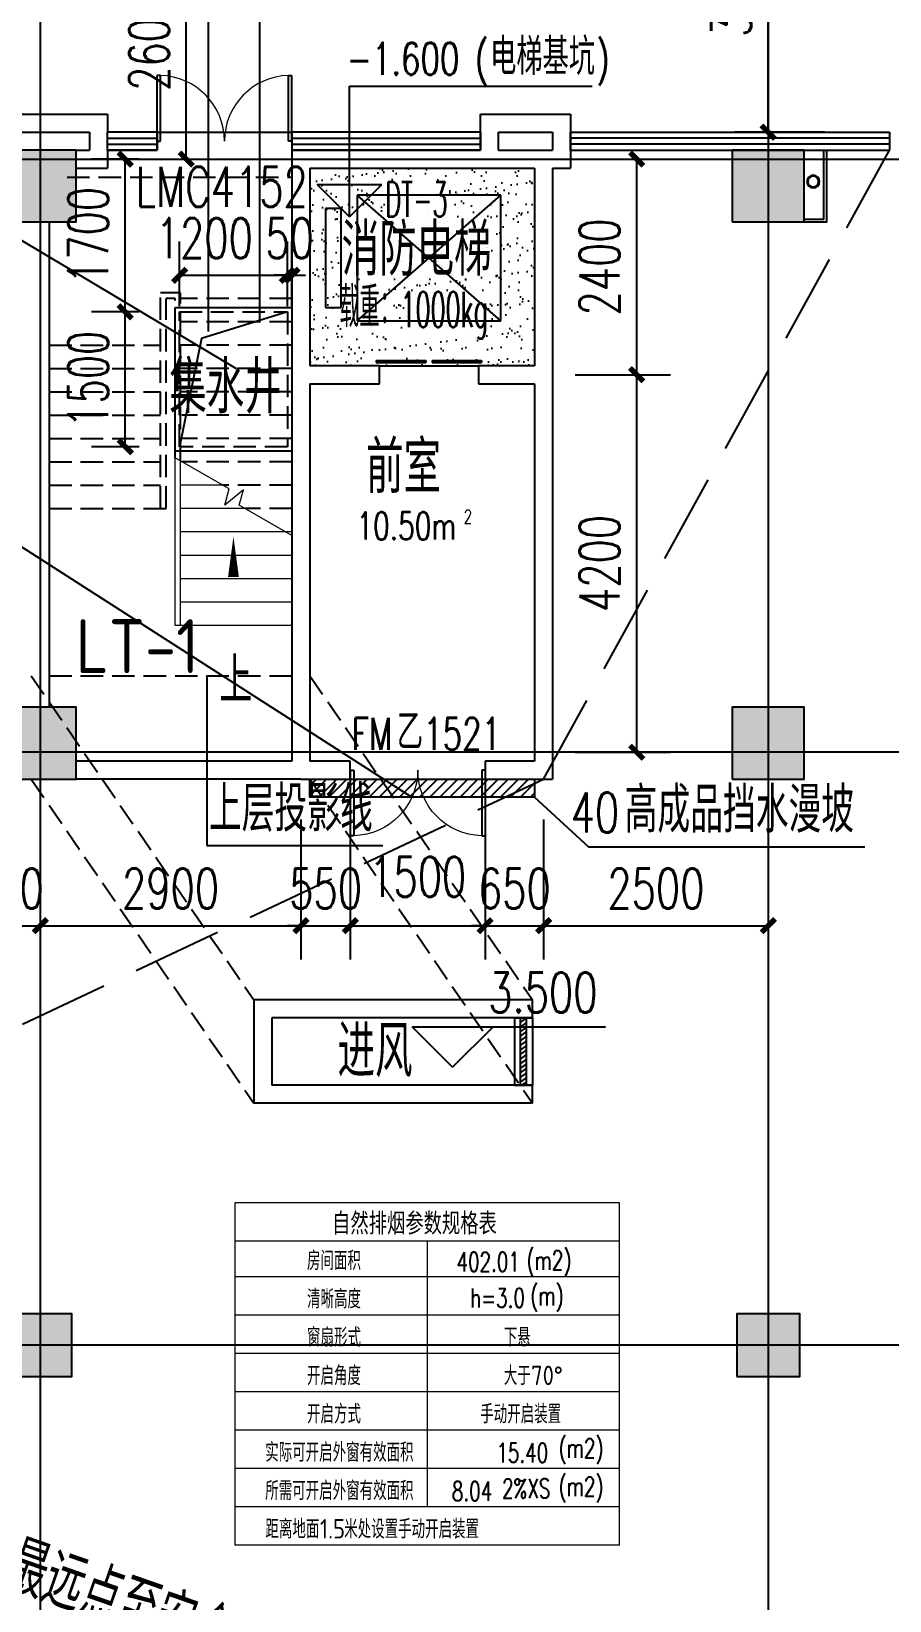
# Model space of a CAD drawing. Extents: x 1738711 to 2346805, y 1189731 to 2516152.
# Drawn here: x 1958894 to 1968442, y 1590683 to 1608147 of the extents above; entities that cross this region are included whole.
import ezdxf

# ---------------------------------------------------------------- set-up
doc = ezdxf.new("R2010")
doc.units = 0
doc.header["$LTSCALE"] = 1000
doc.header["$MEASUREMENT"] = 0
doc.linetypes.add('DASH', pattern=[0.35, 0.25, -0.1])
doc.linetypes.add('复件 140224通州运河二期售楼部条件图_t3$0$X-ME SHAFT SH$0$X-B2$0$WATER_LINE', pattern=[0])
for name, color, linetype, lineweight in [('_0', 7, 'Continuous', 25), ('H_Z', 4, 'Continuous', 13), ('STAIR', 2, 'Continuous', 5)]:
    doc.layers.add(name, color=color, linetype=linetype, lineweight=lineweight)
for name, color, linetype in [('AR-TEXT', 7, 'Continuous'), ('COLUMN', 9, 'Continuous'), ('DIM_ELEV', 3, 'Continuous'), ('DIM_IDEN', 3, 'Continuous'), ('DIM_LEAD', 3, 'Continuous'), ('DIM_SYMB', 3, 'Continuous'), ('DOTE', 1, 'Continuous'), ('EVTR', 2, 'Continuous'), ('LATRINE', 6, 'Continuous'), ('PUB_DIM', 3, 'Continuous'), ('PUB_HATCH', 8, 'Continuous'), ('PUB_TEXT', 7, 'Continuous'), ('SPACE_ALL', 1, 'Continuous'), ('WALL', 40, 'Continuous'), ('WINDOW', 144, 'Continuous'), ('WINDOW_TEXT', 7, 'Continuous'), ('YS', 6, 'Continuous'), ('修改位置', 6, 'Continuous'), ('疏散距离', 211, 'DASH'), ('看线', 8, 'Continuous'), ('面层', 6, 'Continuous')]:
    doc.layers.add(name, color=color, linetype=linetype)
doc.styles.add('_TCH_DIM', font='SIMPLEX', dxfattribs={"bigfont": 'GBCBIG'})
doc.styles.add('_TCH_DIM_T3', font='SIMPLEX', dxfattribs={"width": 0.705882, "bigfont": 'GBCBIG'})
doc.styles.add('_TCH_SPACE', font='SIMPLEX', dxfattribs={"height": 5, "bigfont": 'GBCBIG'})
doc.styles.add('_TCH_WINDOW', font='SIMPLEX', dxfattribs={"height": 3.5, "bigfont": 'GBCBIG'})
doc.styles.add('HZ', font='rs', dxfattribs={"bigfont": 'hztxt'})
doc.styles.get("Standard").update_dxf_attribs({"font": 'gbenor.shx', "bigfont": 'gbcbig.shx'})
doc.styles.add('黑体', font='simhei_0.ttf', dxfattribs={"width": 0.9})
doc.dimstyles.new('_TCH_ARCH&&150', dxfattribs={"dimtxt": 446.25, "dimasz": 150, "dimexe": 375, "dimexo": 450, "dimgap": 189.375, "dimtad": 1, "dimdec": 0, "dimzin": 0, "dimdsep": 46, "dimtxsty": '_TCH_DIM_T3', "dimblk": 'ARCHTICK', "dimcen": 0.09, "dimclrt": 7, "dimazin": 2, "dimtfac": 1, "dimtdec": 0, "dimtix": 1, "dimtmove": 2, "dimatfit": 3, "dimfxl": 1, "dimtolj": 1, "dimtzin": 0, "dimarcsym": 0})

# ---------------------------------------------------------------- blocks, each defined once
blk = doc.blocks.new('A$C68B42598')
at = {"layer": 'YS'}
for radius in [70, 60]:
    blk.add_circle((70, 70), radius, dxfattribs=at)
blk = doc.blocks.new('hreahaerheh')
at = {"layer": 'YS', "xscale": -1, "rotation": 180}
blk.add_blockref('A$C68B42598', (1957915, 1907879), dxfattribs=at)
blk = doc.blocks.new('hearherahreh')
at = {"layer": 'LATRINE'}
blk.add_lwpolyline([(1960492, 1605075), (1961792, 1605075), (1961792, 1603475), (1960492, 1603475)], close=True, dxfattribs=at)
at = {"layer": 'LATRINE', "linetype": 'DASH'}
blk.add_lwpolyline([(1960542, 1605025), (1961742, 1605025), (1961742, 1603525), (1960542, 1603525)], close=True, dxfattribs=at)
at = {"layer": '看线'}
blk.add_lwpolyline([(1961742, 1605025), (1960788, 1604730), (1960542, 1603525)], dxfattribs=at)
blk = doc.blocks.new('_ArchTick')
at = {"color": 0, "linetype": 'ByBlock', "const_width": 0.4}
blk.add_lwpolyline([(-0.5, -0.5), (0.5, 0.5)], dxfattribs=at)
blk = doc.blocks.new('*D1279')
at = {"layer": 'Defpoints', "color": 0, "transparency": 16777216}
for p in [(1961742, 1605432), (1960542, 1604638), (1961742, 1604638)]:
    blk.add_point(p, dxfattribs=at)
at = {"layer": 'PUB_DIM', "color": 0, "lineweight": -2, "transparency": 16777216}
for p, q in [((1960542, 1605088), (1960542, 1605807)), ((1961742, 1605088), (1961742, 1605807)), ((1960542, 1605432), (1961742, 1605432))]:
    blk.add_line(p, q, dxfattribs=at)
at = {"layer": 'PUB_DIM', "color": 0, "lineweight": -2, "transparency": 16777216, "xscale": 150, "yscale": 150, "zscale": 150, "rotation": 180}
blk.add_blockref('_ArchTick', (1960542, 1605432), dxfattribs=at)
at = {"layer": 'PUB_DIM', "color": 0, "lineweight": -2, "transparency": 16777216, "xscale": 150, "yscale": 150, "zscale": 150}
blk.add_blockref('_ArchTick', (1961742, 1605432), dxfattribs=at)
at = {"layer": 'PUB_DIM', "color": 7, "transparency": 16777216, "insert": (1960818, 1605845), "char_height": 446.2, "attachment_point": 5, "style": '_TCH_DIM_T3'}
blk.add_mtext('\\A1;1200', dxfattribs=at)
blk = doc.blocks.new('*D1280')
at = {"layer": 'Defpoints', "color": 0, "transparency": 16777216}
for p in [(1961792, 1605432), (1961742, 1604638), (1961792, 1604638)]:
    blk.add_point(p, dxfattribs=at)
at = {"layer": 'PUB_DIM', "color": 0, "lineweight": -2, "transparency": 16777216}
for p, q in [((1961742, 1605088), (1961742, 1605807)), ((1961792, 1605088), (1961792, 1605807)), ((1961742, 1605432), (1961592, 1605432)), ((1961742, 1605432), (1961792, 1605432)), ((1961792, 1605432), (1961942, 1605432))]:
    blk.add_line(p, q, dxfattribs=at)
at = {"layer": 'PUB_DIM', "color": 0, "lineweight": -2, "transparency": 16777216, "xscale": 150, "yscale": 150, "zscale": 150}
blk.add_blockref('_ArchTick', (1961742, 1605432), dxfattribs=at)
at = {"layer": 'PUB_DIM', "color": 0, "lineweight": -2, "transparency": 16777216, "xscale": 150, "yscale": 150, "zscale": 150, "rotation": 180}
blk.add_blockref('_ArchTick', (1961792, 1605432), dxfattribs=at)
at = {"layer": 'PUB_DIM', "color": 7, "transparency": 16777216, "insert": (1961767, 1605845), "char_height": 446.2, "attachment_point": 5, "style": '_TCH_DIM_T3'}
blk.add_mtext('\\A1;50', dxfattribs=at)
blk = doc.blocks.new('*D1281')
at = {"layer": 'Defpoints', "color": 0, "transparency": 16777216}
for p in [(1959938, 1605025), (1960542, 1605025), (1960542, 1603525)]:
    blk.add_point(p, dxfattribs=at)
at = {"layer": 'PUB_DIM', "color": 0, "lineweight": -2, "transparency": 16777216}
for p, q in [((1960092, 1605025), (1959563, 1605025)), ((1959938, 1603525), (1959938, 1605025)), ((1960092, 1603525), (1959563, 1603525))]:
    blk.add_line(p, q, dxfattribs=at)
at = {"layer": 'PUB_DIM', "color": 0, "lineweight": -2, "transparency": 16777216, "xscale": 150, "yscale": 150, "zscale": 150}
for p, rotation in [((1959938, 1605025), 90), ((1959938, 1603525), 270)]:
    blk.add_blockref('_ArchTick', p, dxfattribs=dict(at, rotation=rotation))
at = {"layer": 'PUB_DIM', "color": 7, "transparency": 16777216, "insert": (1959526, 1604275), "char_height": 446.2, "attachment_point": 5, "rotation": 90, "style": '_TCH_DIM_T3'}
blk.add_mtext('\\A1;1500', dxfattribs=at)
blk = doc.blocks.new('*D1282')
at = {"layer": 'Defpoints', "color": 0, "transparency": 16777216}
for p in [(1959938, 1606725), (1960542, 1606725), (1960542, 1605025)]:
    blk.add_point(p, dxfattribs=at)
at = {"layer": 'PUB_DIM', "color": 0, "lineweight": -2, "transparency": 16777216}
for p, q in [((1960092, 1606725), (1959563, 1606725)), ((1959938, 1605025), (1959938, 1606725)), ((1960092, 1605025), (1959563, 1605025))]:
    blk.add_line(p, q, dxfattribs=at)
at = {"layer": 'PUB_DIM', "color": 0, "lineweight": -2, "transparency": 16777216, "xscale": 150, "yscale": 150, "zscale": 150}
for p, rotation in [((1959938, 1606725), 90), ((1959938, 1605025), 270)]:
    blk.add_blockref('_ArchTick', p, dxfattribs=dict(at, rotation=rotation))
at = {"layer": 'PUB_DIM', "color": 7, "transparency": 16777216, "insert": (1959526, 1605875), "char_height": 446.2, "attachment_point": 5, "rotation": 90, "style": '_TCH_DIM_T3'}
blk.add_mtext('\\A1;1700', dxfattribs=at)
blk = doc.blocks.new('*D2394')
at = {"layer": 'Defpoints', "color": 0, "transparency": 16777216}
for p in [(1959642, 1609325), (1960617, 1609325), (1959642, 1606725)]:
    blk.add_point(p, dxfattribs=at)
at = {"layer": 'PUB_DIM', "color": 0, "lineweight": -2, "transparency": 16777216}
for p, q in [((1960092, 1609325), (1960992, 1609325)), ((1960617, 1606725), (1960617, 1609325)), ((1960092, 1606725), (1960992, 1606725))]:
    blk.add_line(p, q, dxfattribs=at)
at = {"layer": 'PUB_DIM', "color": 0, "lineweight": -2, "transparency": 16777216, "xscale": 150, "yscale": 150, "zscale": 150}
for p, rotation in [((1960617, 1609325), 90), ((1960617, 1606725), 270)]:
    blk.add_blockref('_ArchTick', p, dxfattribs=dict(at, rotation=rotation))
at = {"layer": 'PUB_DIM', "color": 7, "transparency": 16777216, "insert": (1960204, 1608025), "char_height": 446.2, "attachment_point": 5, "rotation": 90, "style": '_TCH_DIM_T3'}
blk.add_mtext('\\A1;2600', dxfattribs=at)
blk = doc.blocks.new('*D2652')
at = {"layer": 'Defpoints', "color": 0, "transparency": 16777216}
for p in [(1964492, 1604325), (1965628, 1604325), (1964492, 1600125)]:
    blk.add_point(p, dxfattribs=at)
at = {"layer": 'PUB_DIM', "color": 0, "lineweight": -2, "transparency": 16777216}
for p, q in [((1964942, 1604325), (1966003, 1604325)), ((1965628, 1600125), (1965628, 1604325)), ((1964942, 1600125), (1966003, 1600125))]:
    blk.add_line(p, q, dxfattribs=at)
at = {"layer": 'PUB_DIM', "color": 0, "lineweight": -2, "transparency": 16777216, "xscale": 150, "yscale": 150, "zscale": 150}
for p, rotation in [((1965628, 1604325), 90), ((1965628, 1600125), 270)]:
    blk.add_blockref('_ArchTick', p, dxfattribs=dict(at, rotation=rotation))
at = {"layer": 'PUB_DIM', "color": 7, "transparency": 16777216, "insert": (1965215, 1602225), "char_height": 446.2, "attachment_point": 5, "rotation": 90, "style": '_TCH_DIM_T3'}
blk.add_mtext('\\A1;4200', dxfattribs=at)
blk = doc.blocks.new('*D2653')
at = {"layer": 'Defpoints', "color": 0, "transparency": 16777216}
for p in [(1964492, 1606725), (1965628, 1606725), (1964492, 1604325)]:
    blk.add_point(p, dxfattribs=at)
at = {"layer": 'PUB_DIM', "color": 0, "lineweight": -2, "transparency": 16777216}
for p, q in [((1964942, 1606725), (1966003, 1606725)), ((1965628, 1604325), (1965628, 1606725)), ((1964942, 1604325), (1966003, 1604325))]:
    blk.add_line(p, q, dxfattribs=at)
at = {"layer": 'PUB_DIM', "color": 0, "lineweight": -2, "transparency": 16777216, "xscale": 150, "yscale": 150, "zscale": 150}
for p, rotation in [((1965628, 1606725), 90), ((1965628, 1604325), 270)]:
    blk.add_blockref('_ArchTick', p, dxfattribs=dict(at, rotation=rotation))
at = {"layer": 'PUB_DIM', "color": 7, "transparency": 16777216, "insert": (1965215, 1605525), "char_height": 446.2, "attachment_point": 5, "rotation": 90, "style": '_TCH_DIM_T3'}
blk.add_mtext('\\A1;2400', dxfattribs=at)
blk = doc.blocks.new('*D2666')
at = {"layer": 'Defpoints', "color": 0, "transparency": 16777216}
for p in [(1957992, 1599825), (1958992, 1599825), (1958992, 1598194)]:
    blk.add_point(p, dxfattribs=at)
at = {"layer": 'PUB_DIM', "color": 0, "lineweight": -2, "transparency": 16777216}
for p, q in [((1957992, 1599375), (1957992, 1597819)), ((1958992, 1599375), (1958992, 1597819)), ((1957992, 1598194), (1957842, 1598194)), ((1957992, 1598194), (1958992, 1598194)), ((1958992, 1598194), (1959142, 1598194))]:
    blk.add_line(p, q, dxfattribs=at)
at = {"layer": 'PUB_DIM', "color": 0, "lineweight": -2, "transparency": 16777216, "xscale": 150, "yscale": 150, "zscale": 150}
blk.add_blockref('_ArchTick', (1957992, 1598194), dxfattribs=at)
at = {"layer": 'PUB_DIM', "color": 0, "lineweight": -2, "transparency": 16777216, "xscale": 150, "yscale": 150, "zscale": 150, "rotation": 180}
blk.add_blockref('_ArchTick', (1958992, 1598194), dxfattribs=at)
at = {"layer": 'PUB_DIM', "color": 7, "transparency": 16777216, "insert": (1958492, 1598607), "char_height": 446.2, "attachment_point": 5, "style": '_TCH_DIM_T3'}
blk.add_mtext('\\A1;1000', dxfattribs=at)
blk = doc.blocks.new('*D2667')
at = {"layer": 'Defpoints', "color": 0, "transparency": 16777216}
for p in [(1958992, 1599825), (1961892, 1599825), (1961892, 1598194)]:
    blk.add_point(p, dxfattribs=at)
at = {"layer": 'PUB_DIM', "color": 0, "lineweight": -2, "transparency": 16777216}
for p, q in [((1958992, 1599375), (1958992, 1597819)), ((1961892, 1599375), (1961892, 1597819)), ((1958992, 1598194), (1961892, 1598194))]:
    blk.add_line(p, q, dxfattribs=at)
at = {"layer": 'PUB_DIM', "color": 0, "lineweight": -2, "transparency": 16777216, "xscale": 150, "yscale": 150, "zscale": 150, "rotation": 180}
blk.add_blockref('_ArchTick', (1958992, 1598194), dxfattribs=at)
at = {"layer": 'PUB_DIM', "color": 0, "lineweight": -2, "transparency": 16777216, "xscale": 150, "yscale": 150, "zscale": 150}
blk.add_blockref('_ArchTick', (1961892, 1598194), dxfattribs=at)
at = {"layer": 'PUB_DIM', "color": 7, "transparency": 16777216, "insert": (1960442, 1598607), "char_height": 446.2, "attachment_point": 5, "style": '_TCH_DIM_T3'}
blk.add_mtext('\\A1;2900', dxfattribs=at)
blk = doc.blocks.new('*D2668')
at = {"layer": 'Defpoints', "color": 0, "transparency": 16777216}
for p in [(1961892, 1599825), (1962442, 1599825), (1962442, 1598194)]:
    blk.add_point(p, dxfattribs=at)
at = {"layer": 'PUB_DIM', "color": 0, "lineweight": -2, "transparency": 16777216}
for p, q in [((1961892, 1599375), (1961892, 1597819)), ((1962442, 1599375), (1962442, 1597819)), ((1961892, 1598194), (1961742, 1598194)), ((1961892, 1598194), (1962442, 1598194)), ((1962442, 1598194), (1962592, 1598194))]:
    blk.add_line(p, q, dxfattribs=at)
at = {"layer": 'PUB_DIM', "color": 0, "lineweight": -2, "transparency": 16777216, "xscale": 150, "yscale": 150, "zscale": 150}
blk.add_blockref('_ArchTick', (1961892, 1598194), dxfattribs=at)
at = {"layer": 'PUB_DIM', "color": 0, "lineweight": -2, "transparency": 16777216, "xscale": 150, "yscale": 150, "zscale": 150, "rotation": 180}
blk.add_blockref('_ArchTick', (1962442, 1598194), dxfattribs=at)
at = {"layer": 'PUB_DIM', "color": 7, "transparency": 16777216, "insert": (1962167, 1598607), "char_height": 446.2, "attachment_point": 5, "style": '_TCH_DIM_T3'}
blk.add_mtext('\\A1;550', dxfattribs=at)
blk = doc.blocks.new('*D2669')
at = {"layer": 'Defpoints', "color": 0, "transparency": 16777216}
for p in [(1962442, 1599825), (1963942, 1599825), (1963942, 1598194)]:
    blk.add_point(p, dxfattribs=at)
at = {"layer": 'PUB_DIM', "color": 0, "lineweight": -2, "transparency": 16777216}
for p, q in [((1962442, 1599375), (1962442, 1597819)), ((1963942, 1599375), (1963942, 1597819)), ((1962442, 1598194), (1963942, 1598194))]:
    blk.add_line(p, q, dxfattribs=at)
at = {"layer": 'PUB_DIM', "color": 0, "lineweight": -2, "transparency": 16777216, "xscale": 150, "yscale": 150, "zscale": 150, "rotation": 180}
blk.add_blockref('_ArchTick', (1962442, 1598194), dxfattribs=at)
at = {"layer": 'PUB_DIM', "color": 0, "lineweight": -2, "transparency": 16777216, "xscale": 150, "yscale": 150, "zscale": 150}
blk.add_blockref('_ArchTick', (1963942, 1598194), dxfattribs=at)
at = {"layer": 'PUB_DIM', "color": 7, "transparency": 16777216, "insert": (1963192, 1598738), "char_height": 446.2, "attachment_point": 5, "style": '_TCH_DIM_T3'}
blk.add_mtext('\\A1;1500', dxfattribs=at)
blk = doc.blocks.new('*D2670')
at = {"layer": 'Defpoints', "color": 0, "transparency": 16777216}
for p in [(1963942, 1599825), (1964592, 1599825), (1964592, 1598194)]:
    blk.add_point(p, dxfattribs=at)
at = {"layer": 'PUB_DIM', "color": 0, "lineweight": -2, "transparency": 16777216}
for p, q in [((1963942, 1599375), (1963942, 1597819)), ((1964592, 1599375), (1964592, 1597819)), ((1963942, 1598194), (1963792, 1598194)), ((1963942, 1598194), (1964592, 1598194)), ((1964592, 1598194), (1964742, 1598194))]:
    blk.add_line(p, q, dxfattribs=at)
at = {"layer": 'PUB_DIM', "color": 0, "lineweight": -2, "transparency": 16777216, "xscale": 150, "yscale": 150, "zscale": 150}
blk.add_blockref('_ArchTick', (1963942, 1598194), dxfattribs=at)
at = {"layer": 'PUB_DIM', "color": 0, "lineweight": -2, "transparency": 16777216, "xscale": 150, "yscale": 150, "zscale": 150, "rotation": 180}
blk.add_blockref('_ArchTick', (1964592, 1598194), dxfattribs=at)
at = {"layer": 'PUB_DIM', "color": 7, "transparency": 16777216, "insert": (1964267, 1598607), "char_height": 446.2, "attachment_point": 5, "style": '_TCH_DIM_T3'}
blk.add_mtext('\\A1;650', dxfattribs=at)
blk = doc.blocks.new('*D2671')
at = {"layer": 'Defpoints', "color": 0, "transparency": 16777216}
for p in [(1964592, 1599825), (1967092, 1599825), (1967092, 1598194)]:
    blk.add_point(p, dxfattribs=at)
at = {"layer": 'PUB_DIM', "color": 0, "lineweight": -2, "transparency": 16777216}
for p, q in [((1964592, 1599375), (1964592, 1597819)), ((1967092, 1599375), (1967092, 1597819)), ((1964592, 1598194), (1967092, 1598194))]:
    blk.add_line(p, q, dxfattribs=at)
at = {"layer": 'PUB_DIM', "color": 0, "lineweight": -2, "transparency": 16777216, "xscale": 150, "yscale": 150, "zscale": 150, "rotation": 180}
blk.add_blockref('_ArchTick', (1964592, 1598194), dxfattribs=at)
at = {"layer": 'PUB_DIM', "color": 0, "lineweight": -2, "transparency": 16777216, "xscale": 150, "yscale": 150, "zscale": 150}
blk.add_blockref('_ArchTick', (1967092, 1598194), dxfattribs=at)
at = {"layer": 'PUB_DIM', "color": 7, "transparency": 16777216, "insert": (1965842, 1598607), "char_height": 446.2, "attachment_point": 5, "style": '_TCH_DIM_T3'}
blk.add_mtext('\\A1;2500', dxfattribs=at)
blk = doc.blocks.new('*D3325')
at = {"layer": 'Defpoints', "color": 0, "transparency": 16777216}
for p in [(1967092, 1610225), (1968171, 1610225), (1968171, 1607025)]:
    blk.add_point(p, dxfattribs=at)
at = {"layer": 'PUB_DIM', "color": 0, "lineweight": -2, "transparency": 16777216}
for p, q in [((1967721, 1610225), (1966717, 1610225)), ((1967092, 1607025), (1967092, 1610225)), ((1967721, 1607025), (1966717, 1607025))]:
    blk.add_line(p, q, dxfattribs=at)
at = {"layer": 'PUB_DIM', "color": 0, "lineweight": -2, "transparency": 16777216, "xscale": 150, "yscale": 150, "zscale": 150}
for p, rotation in [((1967092, 1610225), 90), ((1967092, 1607025), 270)]:
    blk.add_blockref('_ArchTick', p, dxfattribs=dict(at, rotation=rotation))
at = {"layer": 'PUB_DIM', "color": 7, "transparency": 16777216, "insert": (1966679, 1608625), "char_height": 446.2, "attachment_point": 5, "rotation": 90, "style": '_TCH_DIM_T3'}
blk.add_mtext('\\A1;3200', dxfattribs=at)
blk = doc.blocks.new('_FZH')
blk.add_lwpolyline([(-0.5, -0.5), (0.5, -0.5), (0.5, 0.5), (-0.5, 0.5)], close=True)
at = {"layer": 'PUB_HATCH'}
blk.add_solid([(-0.5, -0.5), (0.5, -0.5), (-0.5, 0.5), (0.5, 0.5)], dxfattribs=at)
blk = doc.blocks.new('$TCHSYS$WIN2D')
for p, q in [((-0.5, 0.5), (0.5, 0.5)), ((-0.5, 0.5), (-0.5, -0.5)), ((0.5, 0.5), (0.5, -0.5)), ((0.5, 0.1667), (-0.5, 0.1667)), ((0.5, -0.1667), (-0.5, -0.1667)), ((-0.5, -0.5), (0.5, -0.5))]:
    blk.add_line(p, q)
blk = doc.blocks.new('$DorLib2D$00000002')
for p, q in [((-0.5, 0), (-0.5, 0.4875)), ((-0.475, 0.4875), (-0.5, 0.4875)), ((-0.475, 0), (-0.475, 0.4875)), ((0.475, 0), (0.475, 0.4875)), ((0.475, 0.4875), (0.5, 0.4875)), ((0.5, 0), (0.5, 0.4875)), ((-0.5, 0), (-0.475, 0)), ((0.5, 0), (0.475, 0))]:
    blk.add_line(p, q)
at = {"lineweight": 13}
for centre, start, end in [((-0.4875, 0), 0, 88.53072), ((0.4875, 0), 91.46928, 180)]:
    blk.add_arc(centre, 0.4875, start, end, dxfattribs=at)
blk = doc.blocks.new('$DORLIB2D$00000127')
at = {"color": 0}
for points in [[(-0.533, 0.795), (-0.533, 0.69)], [(-0.033, 0.795), (-0.533, 0.795)], [(-0.033, 0.795), (-0.033, 0.69)], [(0.533, 0.795), (0.033, 0.795)], [(0.033, 0.795), (0.033, 0.69)], [(0.533, 0.795), (0.533, 0.69)], [(-0.033, 0.69), (-0.533, 0.69)], [(0.533, 0.69), (0.033, 0.69)], [(0.5, 0.5), (-0.5, 0.5)]]:
    blk.add_lwpolyline(points, dxfattribs=at)
blk = doc.blocks.new('$WINLIB2D$00000039')
at = {"color": 0}
for points in [[(-0.5, 0.5), (-0.5, -0.5)], [(0.5, 0.5), (-0.5, 0.5)], [(0.5, -0.5), (0.5, 0.5)], [(-0.5, 0.167), (0.5, 0.167)], [(-0.452, -0.167), (-0.5, 0.084)], [(-0.384, -0.167), (-0.448, 0.167)], [(-0.316, -0.167), (-0.38, 0.167)], [(-0.248, -0.167), (-0.312, 0.167)], [(-0.18, -0.167), (-0.244, 0.167)], [(-0.112, -0.167), (-0.176, 0.167)], [(-0.044, -0.167), (-0.108, 0.167)], [(0.024, -0.167), (-0.04, 0.167)], [(0.092, -0.167), (0.028, 0.167)], [(0.16, -0.167), (0.096, 0.167)], [(0.228, -0.167), (0.164, 0.167)], [(0.296, -0.167), (0.232, 0.167)], [(0.364, -0.167), (0.3, 0.167)], [(0.432, -0.167), (0.368, 0.167)], [(0.5, -0.167), (0.436, 0.167)], [(-0.5, -0.167), (0.5, -0.167)], [(0.5, -0.5), (-0.5, -0.5)]]:
    blk.add_lwpolyline(points, dxfattribs=at)

msp = doc.modelspace()

# ---------------------------------------------------------------- hatches: boundary and pattern name
at = {"layer": '看线'}
h = msp.add_hatch(dxfattribs=at)
h.set_pattern_fill('碎沙', color=256, scale=100, style=0)
h.set_pattern_definition([(37.5, (0, 0), (-8.000156, 244.706619), [0, -193.04, 0, -215.9, 0, -206.375]), (7.5, (0, 0), (224.76164, 358.41255), [0, -104.14, 0, -173.99, 0, -66.675]), (327.5, (-156.2, 0), (395.496185, 0.718592), [0, -63.5, 0, -228.6, 0, -298.45]), (317.5, (-156.2, 0), (381.778226, 111.46466), [0, -31.75, 0, -149.86, 0, -171.45])])
h.paths.add_polyline_path([(1961991.9, 1606625.4), (1964491.9, 1606625.4), (1964491.9, 1604425.4), (1961991.9, 1604425.4)])
h = msp.add_hatch(dxfattribs=at)
h.set_pattern_fill('ANSI31', color=256, scale=50, style=0)
h.set_pattern_definition([(45, (0, 0), (-56.1266008, 56.1266008), [])])
h.paths.add_polyline_path([(1961991.9, 1599825.4), (1964491.9, 1599825.4), (1964491.9, 1599625.4), (1961991.9, 1599625.4)])

# ---------------------------------------------------------------- linework, layer by layer
at = {"layer": 'DIM_ELEV'}
for p, q in [((1962432.6, 1606084.3), (1962432.6, 1607536.9)), ((1962432.6, 1607536.9), (1965133.1, 1607536.9)), ((1962432.6, 1606084.3), (1962072.6, 1606444.3)), ((1962072.6, 1606444.3), (1962792.6, 1606444.3)), ((1962432.6, 1606084.3), (1962792.6, 1606444.3)), ((1963580.6, 1596619.6), (1963130.6, 1597069.6)), ((1963130.6, 1597069.6), (1965282.4, 1597069.6)), ((1963580.6, 1596619.6), (1964030.6, 1597069.6))]:
    msp.add_line(p, q, dxfattribs=at)
at = {"layer": 'DIM_IDEN'}
msp.add_line((1960865.5, 1604807.9), (1960865.5, 1615249.3), dxfattribs=at)
msp.add_lwpolyline([(1960865.5, 1604807.9, 1), (1960865.5, 1604807.9, 1)], format="xyb", close=True, dxfattribs=at)
at = {"layer": 'DIM_LEAD'}
for p, q in [((1961435.8, 1604915.4), (1961435.8, 1608926.7)), ((1960845.6, 1600975.4), (1960845.6, 1599085)), ((1964491.9, 1599625.4), (1965090.9, 1599072)), ((1960845.6, 1599085), (1962801.9, 1599085)), ((1965090.9, 1599072), (1968165, 1599072))]:
    msp.add_line(p, q, dxfattribs=at)
at = {"layer": 'DIM_SYMB'}
msp.add_lwpolyline([(1961141.9, 1601356.4, 0, 0, 0), (1961141.9, 1602526.4, 0, 120, 0), (1961141.9, 1602076.4, 0, 0, 0)], format="xyseb", dxfattribs=at)
at = {"layer": 'DOTE'}
for p, q in [((1958991.9, 1622149.3), (1958991.9, 1584457.1)), ((1967091.9, 1622149.3), (1967091.9, 1584457.1)), ((1919991.9, 1606725.4), (2001891.9, 1606725.4)), ((2001891.9, 1600125.4), (1919991.9, 1600125.4)), ((2001891.9, 1593525.4), (1919991.9, 1593525.4))]:
    msp.add_line(p, q, dxfattribs=at)
at = {"layer": 'EVTR', "linetype": '复件 140224通州运河二期售楼部条件图_t3$0$X-ME SHAFT SH$0$X-B2$0$WATER_LINE'}
for p, q in [((1964116.9, 1606325.4), (1962516.9, 1606325.4)), ((1962516.9, 1606325.4), (1962516.9, 1604925.4)), ((1962516.9, 1604925.4), (1964116.9, 1606325.4)), ((1964116.9, 1604925.4), (1962516.9, 1606325.4)), ((1964116.9, 1604925.4), (1964116.9, 1606325.4)), ((1962341.9, 1606175.4), (1962166.9, 1606175.4)), ((1962166.9, 1606175.4), (1962166.9, 1605075.4)), ((1962341.9, 1605075.4), (1962341.9, 1606175.4)), ((1962166.9, 1605075.4), (1962341.9, 1605075.4)), ((1962516.9, 1604925.4), (1964116.9, 1604925.4))]:
    msp.add_line(p, q, dxfattribs=at)
at = {"layer": 'H_Z'}
for p, q in [((1961158.3, 1595108.5), (1961158.3, 1591298.4)), ((1965437.4, 1595108.5), (1961158.3, 1595108.5)), ((1965437.4, 1591298.4), (1965437.4, 1595108.5)), ((1965437.4, 1594681.8), (1961158.3, 1594681.8)), ((1963297.8, 1594681.8), (1963297.8, 1591725.1)), ((1965437.4, 1594285.1), (1961158.3, 1594285.1)), ((1965437.4, 1593858.4), (1961158.3, 1593858.4)), ((1965437.4, 1593431.8), (1961158.3, 1593431.8)), ((1965437.4, 1593005.1), (1961158.3, 1593005.1)), ((1965437.4, 1592578.4), (1961158.3, 1592578.4)), ((1965437.4, 1592151.8), (1961158.3, 1592151.8)), ((1965437.4, 1591725.1), (1961158.3, 1591725.1)), ((1965437.4, 1591298.4), (1961158.3, 1591298.4))]:
    msp.add_line(p, q, dxfattribs=at)
at = {"layer": 'STAIR'}
for p, q in [((1960491.9, 1601535.4), (1960491.9, 1603402.1)), ((1961094.8, 1603054), (1960491.9, 1603402.1)), ((1960551.9, 1601535.4), (1960551.9, 1603367.5)), ((1960572.8, 1603355.4), (1960551.9, 1603355.4)), ((1961023.1, 1603095.4), (1960551.9, 1603095.4)), ((1961046.4, 1602873.6), (1961094.8, 1603054)), ((1961252.5, 1603046.5), (1961046.4, 1602873.6)), ((1961206.3, 1602874.2), (1961252.5, 1603046.5)), ((1961273.5, 1602835.4), (1960551.9, 1602835.4)), ((1961791.9, 1602536.1), (1961206.3, 1602874.2)), ((1961791.9, 1602575.4), (1960551.9, 1602575.4)), ((1961791.9, 1602315.4), (1960551.9, 1602315.4)), ((1961791.9, 1602055.4), (1960551.9, 1602055.4)), ((1961791.9, 1601795.4), (1960551.9, 1601795.4)), ((1961791.9, 1601535.4), (1960491.9, 1601535.4))]:
    msp.add_line(p, q, dxfattribs=at)
at = {"layer": 'WALL', "linetype": '复件 140224通州运河二期售楼部条件图_t3$0$X-ME SHAFT SH$0$X-B2$0$WATER_LINE'}
for p, q in [((1958241.9, 1607225.4), (1959741.9, 1607225.4)), ((1959741.9, 1607225.4), (1959741.9, 1607025.4)), ((1963891.9, 1607225.4), (1964891.9, 1607225.4)), ((1963891.9, 1607025.4), (1963891.9, 1607225.4)), ((1964891.9, 1607225.4), (1964891.9, 1607025.4)), ((1958441.9, 1607025.4), (1959541.9, 1607025.4)), ((1959541.9, 1607025.4), (1959541.9, 1606925.4)), ((1960291.9, 1607025.4), (1959741.9, 1607025.4)), ((1960291.9, 1606825.4), (1960291.9, 1607025.4)), ((1963891.9, 1606825.4), (1963891.9, 1607025.4)), ((1964091.9, 1607025.4), (1964691.9, 1607025.4)), ((1964091.9, 1606925.4), (1964091.9, 1607025.4)), ((1964691.9, 1607025.4), (1964691.9, 1606925.4)), ((1964891.9, 1606825.4), (1964891.9, 1607025.4)), ((1959541.9, 1606925.4), (1959541.9, 1606825.4)), ((1964091.9, 1606825.4), (1964091.9, 1606925.4)), ((1964691.9, 1606925.4), (1964691.9, 1606825.4)), ((1959391.9, 1606825.4), (1959541.9, 1606825.4)), ((1959741.9, 1606825.4), (1960291.9, 1606825.4)), ((1959741.9, 1606825.4), (1959741.9, 1606625.4)), ((1961791.9, 1606825.4), (1963891.9, 1606825.4)), ((1963891.9, 1606825.4), (1963891.9, 1606825.4)), ((1964091.9, 1606825.4), (1964491.9, 1606825.4)), ((1964491.9, 1606825.4), (1964591.9, 1606825.4)), ((1964591.9, 1606825.4), (1964691.9, 1606825.4)), ((1964891.9, 1606825.4), (1964891.9, 1606625.4)), ((1959391.9, 1606625.4), (1959741.9, 1606625.4)), ((1961991.9, 1606625.4), (1963991.9, 1606625.4)), ((1963991.9, 1606625.4), (1964491.9, 1606625.4)), ((1964491.9, 1606625.4), (1964491.9, 1606625.4)), ((1964691.9, 1606625.4), (1964891.9, 1606625.4))]:
    msp.add_line(p, q, dxfattribs=at)
at = {"layer": 'WALL'}
for p, q in [((1961791.9, 1606825.4), (1961791.9, 1604325.4)), ((1961991.9, 1606625.4), (1961991.9, 1604425.4)), ((1964491.9, 1606625.4), (1964491.9, 1604425.4)), ((1964691.9, 1606625.4), (1964691.9, 1604325.4)), ((1959091.9, 1606025.4), (1959091.9, 1603500.4)), ((1962766.9, 1604425.4), (1961991.9, 1604425.4)), ((1962766.9, 1604225.4), (1962766.9, 1604425.4)), ((1964491.9, 1604425.4), (1963866.9, 1604425.4)), ((1963866.9, 1604425.4), (1963866.9, 1604225.4)), ((1961791.9, 1604325.4), (1961791.9, 1600025.4)), ((1961991.9, 1604225.4), (1962766.9, 1604225.4)), ((1961991.9, 1604225.4), (1961991.9, 1600025.4)), ((1963866.9, 1604225.4), (1964491.9, 1604225.4)), ((1964491.9, 1604225.4), (1964491.9, 1600025.4)), ((1964691.9, 1604325.4), (1964691.9, 1599825.4)), ((1959091.9, 1603500.4), (1959091.9, 1601975.4)), ((1959091.9, 1601975.4), (1959091.9, 1600625.4)), ((1961791.9, 1600025.4), (1959391.9, 1600025.4)), ((1962441.9, 1600025.4), (1961991.9, 1600025.4)), ((1962441.9, 1599825.4), (1962441.9, 1600025.4)), ((1964491.9, 1600025.4), (1963941.9, 1600025.4)), ((1963941.9, 1600025.4), (1963941.9, 1599825.4)), ((1961891.9, 1599825.4), (1959391.9, 1599825.4)), ((1961891.9, 1599825.4), (1962441.9, 1599825.4)), ((1963941.9, 1599825.4), (1964691.9, 1599825.4)), ((1964468.7, 1597368), (1961368.7, 1597368)), ((1961368.7, 1597368), (1961368.7, 1596218)), ((1964468.7, 1597168), (1964468.7, 1597368)), ((1964268.7, 1597168), (1961568.7, 1597168)), ((1961568.7, 1597168), (1961568.7, 1596418)), ((1964268.7, 1597168), (1964468.7, 1597168)), ((1964268.7, 1596418), (1961568.7, 1596418)), ((1964468.7, 1596418), (1964268.7, 1596418)), ((1964468.7, 1596218), (1964468.7, 1596418)), ((1964468.7, 1596218), (1961368.7, 1596218))]:
    msp.add_line(p, q, dxfattribs=at)
at = {"layer": 'WINDOW'}
msp.add_line((1960291.9, 1607025.4), (1961791.9, 1607025.4), dxfattribs=at)
at = {"layer": '修改位置', "ltscale": 0.5}
msp.add_line((1880130.8, 1652809.5), (1963127.5, 1599625.4), dxfattribs=at)
msp.add_lwpolyline([(1765259.6, 1652809.5), (1880130.8, 1652809.5), (1961171.9, 1604395.4)], dxfattribs=at)
at = {"layer": '疏散距离', "ltscale": 4}
msp.add_lwpolyline([(1951191.9, 1593525.4), (1964591.9, 1599825.4), (1968441.9, 1606825.4)], dxfattribs=at)
at = {"layer": '看线', "linetype": 'DASH'}
for p, q in [((1959291.9, 1606525.4), (1961791.9, 1606525.4)), ((1960551.9, 1605235.4), (1960331.9, 1605235.4)), ((1960331.9, 1602835.4), (1960331.9, 1605235.4)), ((1960491.9, 1605175.4), (1960391.9, 1605175.4)), ((1960391.9, 1602835.4), (1960391.9, 1605175.4)), ((1960491.9, 1603402.1), (1960491.9, 1605175.4)), ((1960551.9, 1603367.5), (1960551.9, 1605235.4)), ((1961791.9, 1605175.4), (1960551.9, 1605175.4)), ((1961791.9, 1604915.4), (1960551.9, 1604915.4)), ((1959091.9, 1604655.4), (1960331.9, 1604655.4)), ((1961791.9, 1604655.4), (1960551.9, 1604655.4)), ((1959091.9, 1604395.4), (1960331.9, 1604395.4)), ((1961791.9, 1604395.4), (1960551.9, 1604395.4)), ((1959091.9, 1604135.4), (1960331.9, 1604135.4)), ((1961791.9, 1604135.4), (1960551.9, 1604135.4)), ((1959091.9, 1603875.4), (1960331.9, 1603875.4)), ((1961791.9, 1603875.4), (1960566.4, 1603875.4)), ((1959091.9, 1603615.4), (1960331.9, 1603615.4)), ((1961791.9, 1603615.4), (1960551.9, 1603615.4)), ((1959091.9, 1603355.4), (1960331.9, 1603355.4)), ((1961791.9, 1603355.4), (1960572.8, 1603355.4)), ((1959091.9, 1603095.4), (1960331.9, 1603095.4)), ((1961791.9, 1603095.4), (1961023.1, 1603095.4)), ((1959091.9, 1602835.4), (1960391.9, 1602835.4)), ((1961791.9, 1602835.4), (1961273.5, 1602835.4)), ((1958891.9, 1600975.4), (1961368.7, 1597368)), ((1959091.9, 1600975.4), (1961791.9, 1600975.4)), ((1961991.9, 1600975.4), (1964468.7, 1597368)), ((1958891.9, 1599825.4), (1961368.7, 1596218)), ((1961991.9, 1599825.4), (1964468.7, 1596218))]:
    msp.add_line(p, q, dxfattribs=at)
at = {"layer": '看线'}
msp.add_lwpolyline([(1961991.9, 1599825.4), (1964491.9, 1599825.4), (1964491.9, 1599625.4), (1961991.9, 1599625.4)], close=True, dxfattribs=at)
at = {"layer": '面层', "color": 144}
for points in [[(1967491.9, 1606025.4), (1967741.9, 1606025.4), (1967741.9, 1606825.4)], [(1967491.9, 1606055.4), (1967711.9, 1606055.4), (1967711.9, 1606825.4)]]:
    msp.add_lwpolyline(points, dxfattribs=at)

# ---------------------------------------------------------------- block references
msp.add_blockref('hearherahreh', (0, 0))
at = {"layer": '_0'}
msp.add_blockref('hreahaerheh', (9607.3, -301333.7), dxfattribs=at)
at = {"layer": 'COLUMN', "linetype": '复件 140224通州运河二期售楼部条件图_t3$0$X-ME SHAFT SH$0$X-B2$0$WATER_LINE'}
for p, xscale, yscale, zscale, rotation in [((1958991.9, 1606425.4), 799.9999997981358, 800.0000002912711, 800.0000002912711, 359.999999966316), ((1967091.9, 1606425.4), 799.9999997986015, 799.9999994316604, 799.9999994316604, 359.9999999968985), ((1958991.9, 1600225.4), 800.0000004102476, 799.9999996265396, 799.9999996265396, 359.9999999646985), ((1967091.9, 1600225.4), 800.0000002069864, 799.9999996230472, 799.9999996230472, 359.9999999845754)]:
    msp.add_blockref('_FZH', p, dxfattribs=dict(at, xscale=xscale, yscale=yscale, zscale=zscale, rotation=rotation))
at = {"layer": 'COLUMN', "linetype": '复件 140224通州运河二期售楼部条件图_t3$0$X-ME SHAFT SH$0$X-B2$0$WATER_LINE', "xscale": 700, "yscale": 700, "zscale": 700}
for p in [(1958991.9, 1593525.4), (1967091.9, 1593525.4)]:
    msp.add_blockref('_FZH', p, dxfattribs=at)
at = {"layer": 'WINDOW'}
ref = msp.add_blockref('$DorLib2D$00000002', (1961041.9, 1606925.4), dxfattribs=dict(at, xscale=1500, yscale=1500, zscale=1500))
ref.add_attrib('A', 'LMC4152', (1960051.9, 1606193.7), dxfattribs={"layer": 'WINDOW_TEXT', "ltscale": 0.5, "height": 446.25, "style": '_TCH_WINDOW', "width": 0.705882})
at = {"layer": 'WINDOW', "linetype": '复件 140224通州运河二期售楼部条件图_t3$0$X-ME SHAFT SH$0$X-B2$0$WATER_LINE', "yscale": 200}
for p, xscale, zscale in [((1960014.6, 1606925.4), -554.5085162264295, -554.5085162264295), ((1962841.9, 1606925.4), -2099.99999721162, -2099.99999721162), ((1966666.9, 1606925.4), 3549.999992643017, 3549.999992643017)]:
    msp.add_blockref('$TCHSYS$WIN2D', p, dxfattribs=dict(at, xscale=xscale, zscale=zscale))
at = {"layer": 'WINDOW', "linetype": '复件 140224通州运河二期售楼部条件图_t3$0$X-ME SHAFT SH$0$X-B2$0$WATER_LINE', "xscale": 1100, "yscale": -200, "zscale": 1100, "rotation": 180}
msp.add_blockref('$DORLIB2D$00000127', (1963316.9, 1604325.4), dxfattribs=at)
at = {"layer": 'WINDOW'}
for name, p, xscale, yscale, zscale, rotation in [('$DorLib2D$00000002', (1963191.9, 1599925.4), -1500, 1500, -1500, 180), ('$WINLIB2D$00000039', (1964368.7, 1596793), -749.999979857821, -199.9999999743886, -749.999979857821, 269.9999998401842)]:
    msp.add_blockref(name, p, dxfattribs=dict(at, xscale=xscale, yscale=yscale, zscale=zscale, rotation=rotation))

# ---------------------------------------------------------------- texts
at = {"layer": 'AR-TEXT', "style": '_TCH_DIM_T3'}
for s, height, width, p in [('DT-3', 391, 0.49827, (1962830.6, 1606083.1)), ('载重：', 443.69, 0.705882, (1962317.7, 1604856)), ('1000kg', 391, 0.49827, (1963001.7, 1604856))]:
    msp.add_text(s, height=height, dxfattribs=dict(at, width=width)).set_placement(p)
at = {"layer": 'AR-TEXT'}
for s, height, p in [('消防电梯', 578.72, (1962345.6, 1605427.1)), ('集水井', 578.72, (1960428.1, 1603897.6)), ('前室', 578.72, (1962617.9, 1603007.7)), ('LT-1', 600, (1959386.2, 1601004.8)), ('进风', 578.72, (1962300.6, 1596506.9))]:
    msp.add_text(s, height=height, dxfattribs=at).set_placement(p)
at = {"layer": 'DIM_LEAD', "color": 7, "style": '_TCH_DIM'}
msp.add_text('最远点至安全出口距离', height=600, rotation=340.73474, dxfattribs=at).set_placement((1958559.5, 1590824.2))
at = {"layer": 'H_Z', "width": 0.7}
for s, style, p in [('自然排烟参数规格表', '黑体', (1962239.1, 1594780.5)), ('(m2)', 'HZ', (1964402, 1594364.1)), ('h=3.0', 'HZ', (1963776.1, 1593944.9)), ('(m)', 'HZ', (1964443.8, 1593968.8)), ('(m2)', 'HZ', (1964759.1, 1592272.8)), ('2%%%XS', 'HZ', (1964130.1, 1591824.3)), ('(m2)', 'HZ', (1964759.1, 1591846.1))]:
    msp.add_text(s, height=213.33, rotation=0, dxfattribs=dict(at, style=style)).set_placement(p)
at = {"layer": 'H_Z'}
for s, height, p in [('房间面积', 208.34, (1961960.3, 1594361.1)), ('清晰高度', 208.34, (1961960.3, 1593934.4)), ('窗扇形式', 208.34, (1961960.3, 1593507.8)), ('下悬', 208.34, (1964149.4, 1593507.8)), ('开启角度', 208.34, (1961960.3, 1593081.1)), ('大于', 208.34, (1964149.4, 1593081.1)), ('70', 216, (1964452.7, 1593081.1)), ('°', 208.3, (1964704.7, 1593081.1)), ('开启方式', 208.34, (1961960.3, 1592654.4)), ('手动开启装置', 208.34, (1963887.4, 1592654.4)), ('实际可开启外窗有效面积', 208.34, (1961495.2, 1592227.8)), ('所需可开启外窗有效面积', 208.34, (1961495.2, 1591801.1)), ('距离地面', 208.34, (1961497.1, 1591374.4)), ('1.5', 216, (1962103.7, 1591374.4)), ('米处设置手动开启装置', 208.34, (1962373.7, 1591374.4))]:
    msp.add_text(s, height=height, dxfattribs=at).set_placement(p)
at = {"layer": 'H_Z', "color": 1, "style": 'HZ', "width": 0.7}
for s, p in [('402.01', (1963623.7, 1594345.7)), ('15.40', (1964066.9, 1592221.6)), ('8.04', (1963572, 1591794.9))]:
    msp.add_text(s, height=213.33, rotation=0, dxfattribs=at).set_placement(p)
at = {"layer": 'PUB_TEXT', "color": 7, "style": '_TCH_DIM', "width": 0.705882}
for s, height, p in [('(', 357, (1963829.8, 1607662.9)), (')', 357, (1965177.4, 1607662.9)), ('-1.600', 357, (1962401.8, 1607662.9)), ('40', 446.25, (1964894.2, 1599229.5)), ('3.500', 446.25, (1963977.4, 1597227.1))]:
    msp.add_text(s, height=height, dxfattribs=at).set_placement(p)
at = {"layer": 'PUB_TEXT', "color": 7, "style": '_TCH_DIM'}
for s, height, p in [('电梯基坑', 405.11, (1963997.8, 1607662.9)), ('上', 506.4, (1960985.5, 1600673.9)), ('上层投影线', 506.38, (1960868.3, 1599242.5)), ('高成品挡水漫坡', 506.38, (1965494.2, 1599229.5))]:
    msp.add_text(s, height=height, dxfattribs=at).set_placement(p)
at = {"layer": 'SPACE_ALL', "color": 0, "style": '_TCH_SPACE', "width": 0.705882}
for s, height, p in [('10.50m', 306, (1962510.5, 1602490.3)), ('2', 153, (1963703.6, 1602670.3))]:
    msp.add_text(s, height=height, dxfattribs=at).set_placement(p)
at = {"layer": 'WINDOW_TEXT', "style": '_TCH_WINDOW'}
msp.add_text('乙', height=405.1, dxfattribs=at).set_placement((1962959.7, 1600151.2))
at = {"layer": 'WINDOW_TEXT', "style": '_TCH_WINDOW', "width": 0.705882}
for s, p in [('FM', (1962455.7, 1600151.2)), ('1521', (1963254.6, 1600151.2))]:
    msp.add_text(s, height=357, dxfattribs=at).set_placement(p)

# ---------------------------------------------------------------- dimensions: what is measured, and where the dimension line sits
at = {"layer": 'PUB_DIM'}
for p1, p2, distance, picture, middle in [((1968171.2, 1607025.4), (1968171.2, 1610225.4), 1079.3, '*D3325', (1966679.4, 1608625.4)), ((1959641.9, 1606725.4), (1959641.9, 1609325.4), -974.8, '*D2394', (1960204.2, 1608025.4)), ((1960541.9, 1605025.4), (1960541.9, 1606725.4), 603.6, '*D1282', (1959525.8, 1605875.4)), ((1964491.9, 1604325.4), (1964491.9, 1606725.4), -1135.8, '*D2653', (1965215.2, 1605525.4)), ((1961741.9, 1604637.9), (1961791.9, 1604637.9), 794.4, '*D1280', (1961766.9, 1605844.8)), ((1960541.9, 1603525.4), (1960541.9, 1605025.4), 603.6, '*D1281', (1959525.8, 1604275.4)), ((1964491.9, 1600125.4), (1964491.9, 1604325.4), -1135.8, '*D2652', (1965215.2, 1602225.4)), ((1957991.9, 1599825.4), (1958991.9, 1599825.4), -1631, '*D2666', (1958491.9, 1598606.9)), ((1958991.9, 1599825.4), (1961891.9, 1599825.4), -1631, '*D2667', (1960441.9, 1598606.9)), ((1961891.9, 1599825.4), (1962441.9, 1599825.4), -1631, '*D2668', (1962166.9, 1598606.9)), ((1963941.9, 1599825.4), (1964591.9, 1599825.4), -1631, '*D2670', (1964266.9, 1598606.9)), ((1964591.9, 1599825.4), (1967091.9, 1599825.4), -1631, '*D2671', (1965841.9, 1598606.9))]:
    dim = msp.add_aligned_dim(p1=p1, p2=p2, distance=distance, dimstyle='_TCH_ARCH&&150', dxfattribs=at)
    dim.commit()
    dim.dimension.update_dxf_attribs({"geometry": picture, "text_midpoint": middle})
for base, p1, p2, angle, picture, middle in [((1961741.9, 1605432.3), (1960541.9, 1604637.9), (1961741.9, 1604637.9), 0, '*D1279', (1960818.4, 1605844.8)), ((1963941.9, 1598194.4), (1962441.9, 1599825.4), (1963941.9, 1599825.4), 360, '*D2669', (1963191.9, 1598738.1))]:
    dim = msp.add_linear_dim(base=base, p1=p1, p2=p2, angle=angle, dimstyle='_TCH_ARCH&&150', dxfattribs=at)
    dim.commit()
    dim.dimension.update_dxf_attribs({"geometry": picture, "text_midpoint": middle, "dimtype": 129})

doc.saveas('drawing.dxf')
